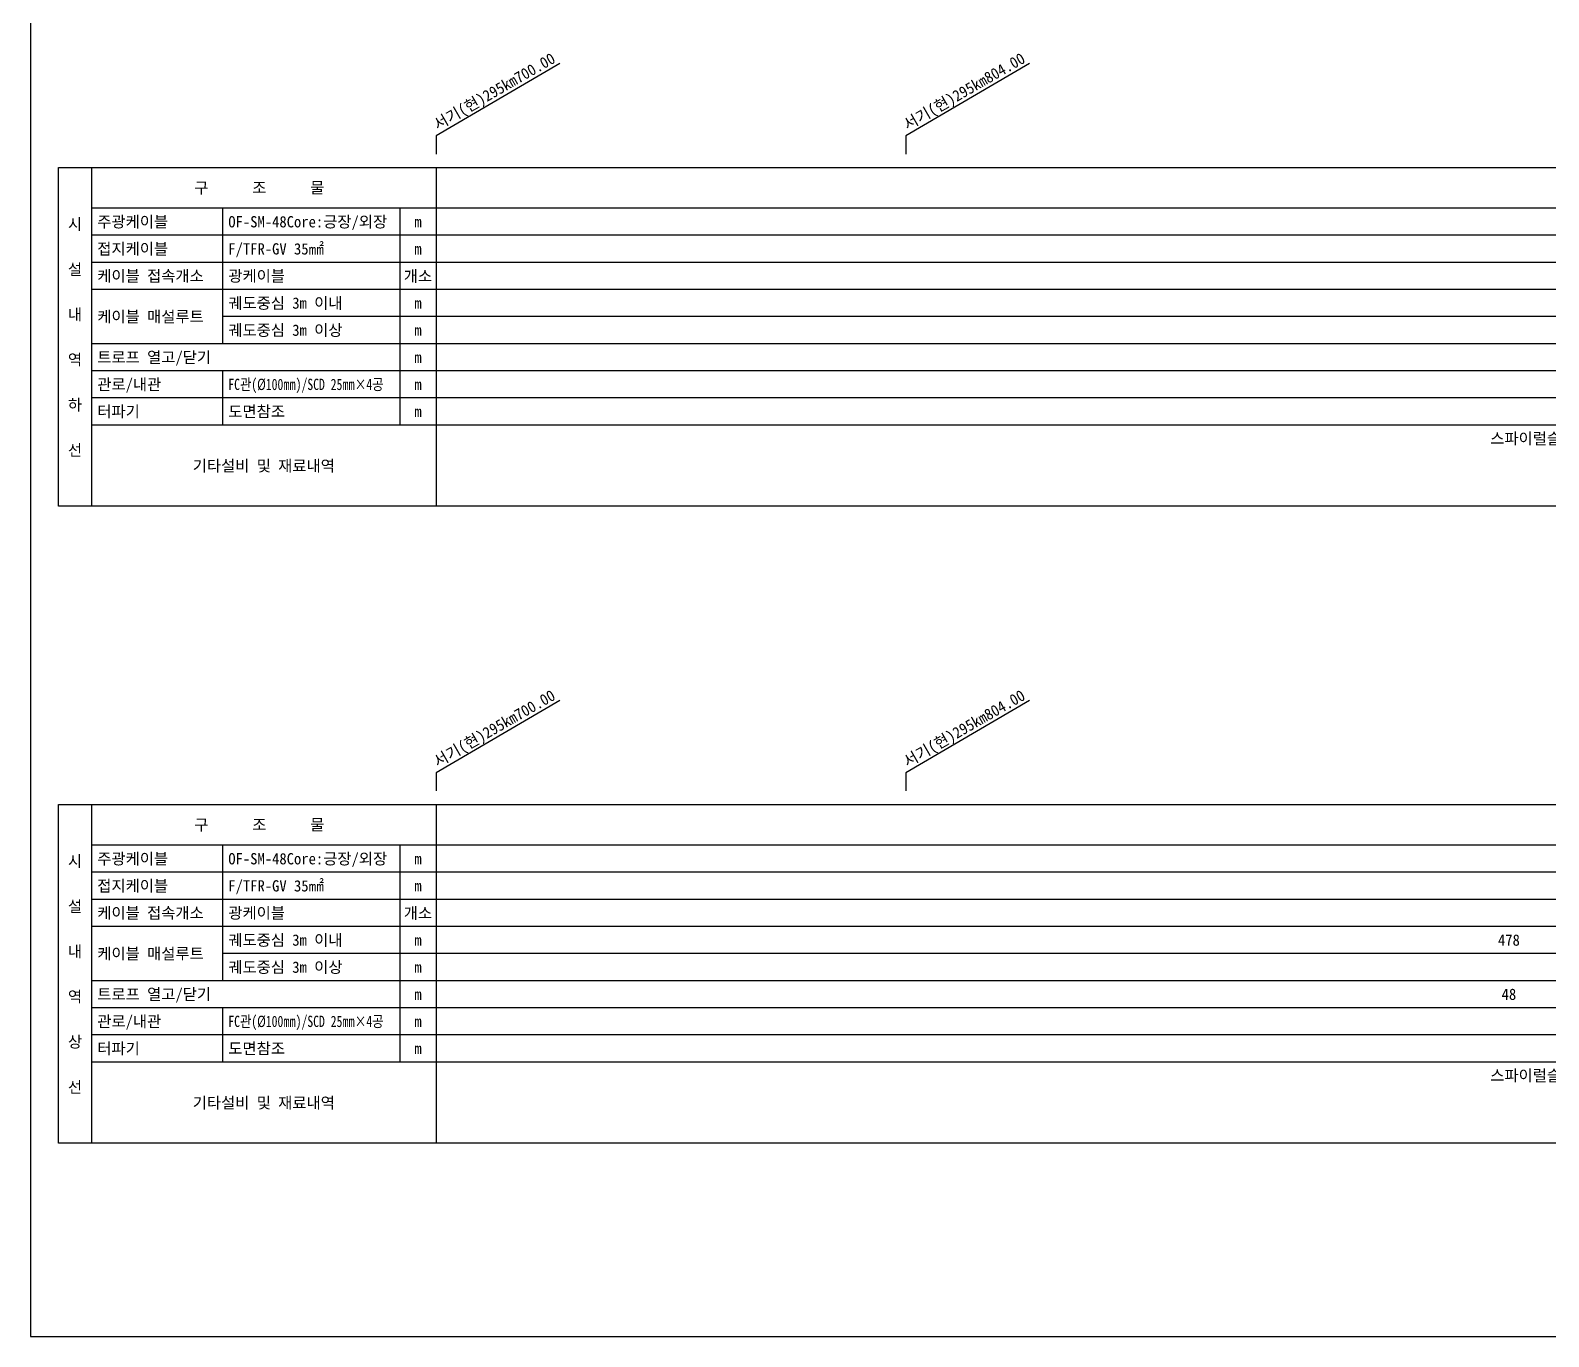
# Model space of a CAD drawing. Header units: millimetres. Extents: x 13158 to 13954, y 1103 to 1809.
# Drawn here: x 13157.9 to 13494, y 1103.1 to 1392.2 of the extents above; entities that cross this region are included whole.
import ezdxf
from ezdxf.enums import TextEntityAlignment as Align

# ---------------------------------------------------------------- set-up
doc = ezdxf.new("R2010")
doc.units = ezdxf.units.MM
doc.header["$LTSCALE"] = 10
doc.header["$MEASUREMENT"] = 0
for name, color, linetype in [('TT-TABL-LIN1', 4, 'Continuous'), ('TT-TABL-LIN2', 1, 'Continuous'), ('TT-TABL-TEX1', 6, 'Continuous'), ('TT-TABL-TEX2', 3, 'Continuous'), ('TZ-LEAL', 1, 'Continuous'), ('TZ-LEAT', 3, 'Continuous')]:
    doc.layers.add(name, color=color, linetype=linetype)
doc.layers.add('TX-PAPR', color=2, linetype='Continuous', plot=False)
doc.styles.get("Standard").update_dxf_attribs({"font": 'GulimChe.ttf'})
doc.styles.add('굴림체', font='GulimChe.ttf')

# ---------------------------------------------------------------- blocks, each defined once
blk = doc.blocks.new('JD-경부고속하선표_190503')
at = {"layer": 'TT-TABL-LIN1'}
blk.add_lwpolyline([(2, 114), (785.58, 114), (785.58, 39), (2, 39)], close=True, dxfattribs=at)
at = {"layer": 'TT-TABL-LIN2'}
for p, q in [((85.58, 114), (85.58, 39)), ((77.58, 105), (77.58, 57))]:
    blk.add_line(p, q, dxfattribs=at)
for points in [[(9.33, 114), (9.33, 39)], [(785.58, 105), (9.33, 105)], [(38.33, 105), (38.33, 75)], [(785.58, 99), (9.33, 99)], [(785.58, 93), (9.33, 93)], [(785.58, 87), (9.33, 87)], [(785.58, 81), (38.33, 81)], [(785.58, 75), (9.33, 75)], [(785.58, 69), (9.33, 69)], [(38.33, 69), (38.33, 57)], [(785.58, 63), (9.33, 63)], [(785.58, 57), (9.33, 57)]]:
    blk.add_lwpolyline(points, dxfattribs=at)
at = {"layer": 'TT-TABL-TEX1'}
for s, p in [('구      조      물', (46.45, 109.5)), ('시', (5.66, 101.5)), ('설', (5.66, 91.5)), ('내', (5.66, 81.5)), ('역', (5.66, 71.5)), ('하', (5.66, 61.5)), ('선', (5.66, 51.5))]:
    blk.add_text(s, height=2.5, rotation=0, dxfattribs=at).set_placement(p, align=Align.MIDDLE)
at = {"layer": 'TT-TABL-TEX2'}
for s, p in [('주광케이블', (10.59, 102)), ('OF-SM-48Core:긍장/외장', (39.59, 102)), ('접지케이블', (10.59, 96)), ('F/TFR-GV 35㎟', (39.59, 96)), ('케이블 접속개소', (10.59, 90)), ('광케이블', (39.59, 90)), ('궤도중심 3m 이내', (39.59, 84)), ('케이블 매설루트', (10.59, 81)), ('궤도중심 3m 이상', (39.59, 78)), ('트로프 열고/닫기', (10.59, 72)), ('관로/내관', (10.59, 66)), ('터파기', (10.59, 60)), ('도면참조', (39.59, 60))]:
    blk.add_text(s, height=2.5, rotation=0, dxfattribs=at).set_placement(p, align=Align.MIDDLE_LEFT)
for s, p in [('m', (81.58, 102)), ('m', (81.58, 96)), ('m', (81.58, 96)), ('개소', (81.58, 90)), ('m', (81.58, 84)), ('m', (81.58, 78)), ('m', (81.58, 72)), ('m', (81.58, 66)), ('m', (81.58, 60)), ('기타설비 및 재료내역', (47.45, 48))]:
    blk.add_text(s, height=2.5, rotation=0, dxfattribs=at).set_placement(p, align=Align.MIDDLE)
at = {"layer": 'TT-TABL-TEX2', "width": 0.8}
blk.add_text('FC관(Ø100㎜)/SCD 25㎜×4공', height=2.5, rotation=0, dxfattribs=at).set_placement((39.59, 66), align=Align.MIDDLE_LEFT)
blk = doc.blocks.new('JD-경부고속상선표_190503')
at = {"layer": 'TT-TABL-LIN1'}
blk.add_lwpolyline([(2, 114), (785.58, 114), (785.58, 39), (2, 39)], close=True, dxfattribs=at)
at = {"layer": 'TT-TABL-LIN2'}
for p, q in [((85.58, 114), (85.58, 39)), ((77.58, 105), (77.58, 57))]:
    blk.add_line(p, q, dxfattribs=at)
for points in [[(9.33, 114), (9.33, 39)], [(785.58, 105), (9.33, 105)], [(38.33, 105), (38.33, 75)], [(785.58, 99), (9.33, 99)], [(785.58, 93), (9.33, 93)], [(785.58, 87), (9.33, 87)], [(785.58, 81), (38.33, 81)], [(785.58, 75), (9.33, 75)], [(785.58, 69), (9.33, 69)], [(38.33, 69), (38.33, 57)], [(785.58, 63), (9.33, 63)], [(785.58, 57), (9.33, 57)]]:
    blk.add_lwpolyline(points, dxfattribs=at)
at = {"layer": 'TT-TABL-TEX1'}
for s, p in [('구      조      물', (46.45, 109.5)), ('시', (5.66, 101.5)), ('설', (5.66, 91.5)), ('내', (5.66, 81.5)), ('역', (5.66, 71.5)), ('상', (5.66, 61.5)), ('선', (5.66, 51.5))]:
    blk.add_text(s, height=2.5, rotation=0, dxfattribs=at).set_placement(p, align=Align.MIDDLE)
at = {"layer": 'TT-TABL-TEX2'}
for s, p in [('주광케이블', (10.59, 102)), ('OF-SM-48Core:긍장/외장', (39.59, 102)), ('접지케이블', (10.59, 96)), ('F/TFR-GV 35㎟', (39.59, 96)), ('케이블 접속개소', (10.59, 90)), ('광케이블', (39.59, 90)), ('궤도중심 3m 이내', (39.59, 84)), ('케이블 매설루트', (10.59, 81)), ('궤도중심 3m 이상', (39.59, 78)), ('트로프 열고/닫기', (10.59, 72)), ('관로/내관', (10.59, 66)), ('터파기', (10.59, 60)), ('도면참조', (39.59, 60))]:
    blk.add_text(s, height=2.5, rotation=0, dxfattribs=at).set_placement(p, align=Align.MIDDLE_LEFT)
for s, p in [('m', (81.58, 102)), ('m', (81.58, 96)), ('m', (81.58, 96)), ('개소', (81.58, 90)), ('m', (81.58, 84)), ('m', (81.58, 78)), ('m', (81.58, 72)), ('m', (81.58, 66)), ('m', (81.58, 60)), ('기타설비 및 재료내역', (47.45, 48))]:
    blk.add_text(s, height=2.5, rotation=0, dxfattribs=at).set_placement(p, align=Align.MIDDLE)
at = {"layer": 'TT-TABL-TEX2', "width": 0.8}
blk.add_text('FC관(Ø100㎜)/SCD 25㎜×4공', height=2.5, rotation=0, dxfattribs=at).set_placement((39.59, 66), align=Align.MIDDLE_LEFT)

msp = doc.modelspace()

# ---------------------------------------------------------------- linework, layer by layer
at = {"layer": 'TX-PAPR'}
msp.add_lwpolyline([(13157.89, 1103.05), (13953.89, 1103.05), (13953.89, 1619.05), (13157.89, 1619.05)], close=True, dxfattribs=at)
at = {"layer": 'TZ-LEAL'}
for points in [[(13275.07, 1384.9), (13247.68, 1368.87), (13247.68, 1364.87)], [(13379.07, 1384.9), (13351.68, 1368.87), (13351.68, 1364.87)], [(13275.07, 1243.87), (13247.68, 1227.85), (13247.68, 1223.85)], [(13379.07, 1243.87), (13351.68, 1227.85), (13351.68, 1223.85)]]:
    msp.add_lwpolyline(points, dxfattribs=at)

# ---------------------------------------------------------------- block references
at = {"layer": 'TT-TABL-LIN2'}
msp.add_blockref('JD-경부고속하선표_190503', (13162.11, 1247.87), dxfattribs=at)
at = {"layer": 'TT-TABL-TEX2'}
msp.add_blockref('JD-경부고속상선표_190503', (13162.11, 1106.85), dxfattribs=at)

# ---------------------------------------------------------------- texts
for s, p in [('스파이럴슬리브:3.4mx9', (13497.68, 1301.87)), ('478', (13485.18, 1190.85)), ('48', (13485.18, 1178.85)), ('스파이럴슬리브:3.4mx7', (13497.68, 1160.85))]:
    msp.add_text(s, height=2.5, dxfattribs=at).set_placement(p, align=Align.MIDDLE_CENTER)
at = {"layer": 'TZ-LEAT', "style": '굴림체'}
for s, p in [('서기(현)295km700.00', (13261.18, 1377.66)), ('서기(현)295km804.00', (13365.18, 1377.66)), ('서기(현)295km700.00', (13261.18, 1236.64)), ('서기(현)295km804.00', (13365.18, 1236.64))]:
    msp.add_text(s, height=2.5, rotation=30, dxfattribs=at).set_placement(p, align=Align.CENTER)

doc.saveas('drawing.dxf')
